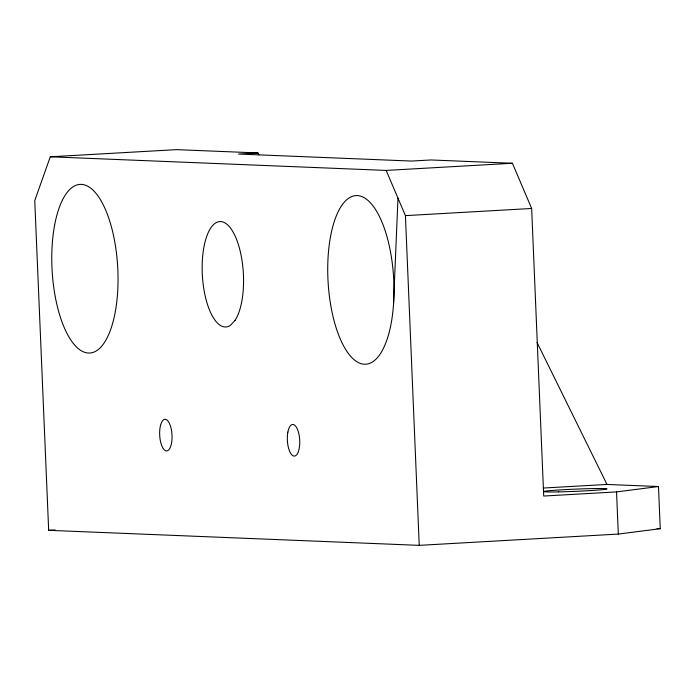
<?xml version="1.0" encoding="UTF-8"?>
<svg xmlns="http://www.w3.org/2000/svg" width="695" height="695" viewBox="0 0 695 695"><rect width="100%" height="100%" fill="white"/><g stroke="black" fill="none" stroke-linecap="round" stroke-linejoin="round"><path stroke-width="1.04" d="M393.561 303.011L397.983 198.179M258.914 154.889L257.949 152.943L176.487 149.642L50.275 156.792L34.75 200.594L48.667 530.32L419.233 545.358L618.307 534.073L660.25 528.695L658.486 486.526L604.937 484.354M257.949 152.943L238.533 154.047L411.518 161.058L430.943 159.963L512.406 163.264L531.658 208.474L543.707 496.039L616.543 491.912L658.486 486.526M50.275 156.792L386.159 170.423L512.406 163.264M386.159 170.423L405.42 215.632L531.658 208.474M543.334 488.046L606.996 484.441L537.035 342.47M48.667 530.32L55.157 529.946M657.018 528.565L660.25 528.695M616.543 491.912L618.307 534.073M405.42 215.632L419.233 545.358M235.058 320.36L230.314 325.425A52.785 20.529 86.7 0 1 202.184 264.326A52.785 20.529 86.7 0 1 232.842 231.6A52.785 20.529 86.7 0 1 235.058 320.36M160.536 425.331A15.837 6.159 86.8 0 0 165.723 450.76A15.837 6.159 86.8 0 0 171.291 429.232A15.837 6.159 86.8 0 0 160.536 425.331M287.852 432.16A15.837 6.159 86.8 0 0 294.193 456.094A15.837 6.159 86.8 0 0 298.555 432.594A15.837 6.159 86.8 0 0 287.852 432.16M558.632 491.878A31.675 1.103 -2.4 0 0 606.978 488.95A31.675 1.103 -2.4 0 0 560.448 489.888A31.675 1.103 -2.4 0 0 558.632 491.878M54.575 225.371A84.46 32.839 86.7 0 0 88.421 353.034A84.46 32.839 86.7 0 0 111.634 227.691A84.46 32.839 86.7 0 0 54.575 225.371M330.525 236.569A84.46 32.839 86.7 0 0 364.371 364.232A84.46 32.839 86.7 0 0 387.584 238.889A84.46 32.839 86.7 0 0 330.525 236.569"/></g></svg>
